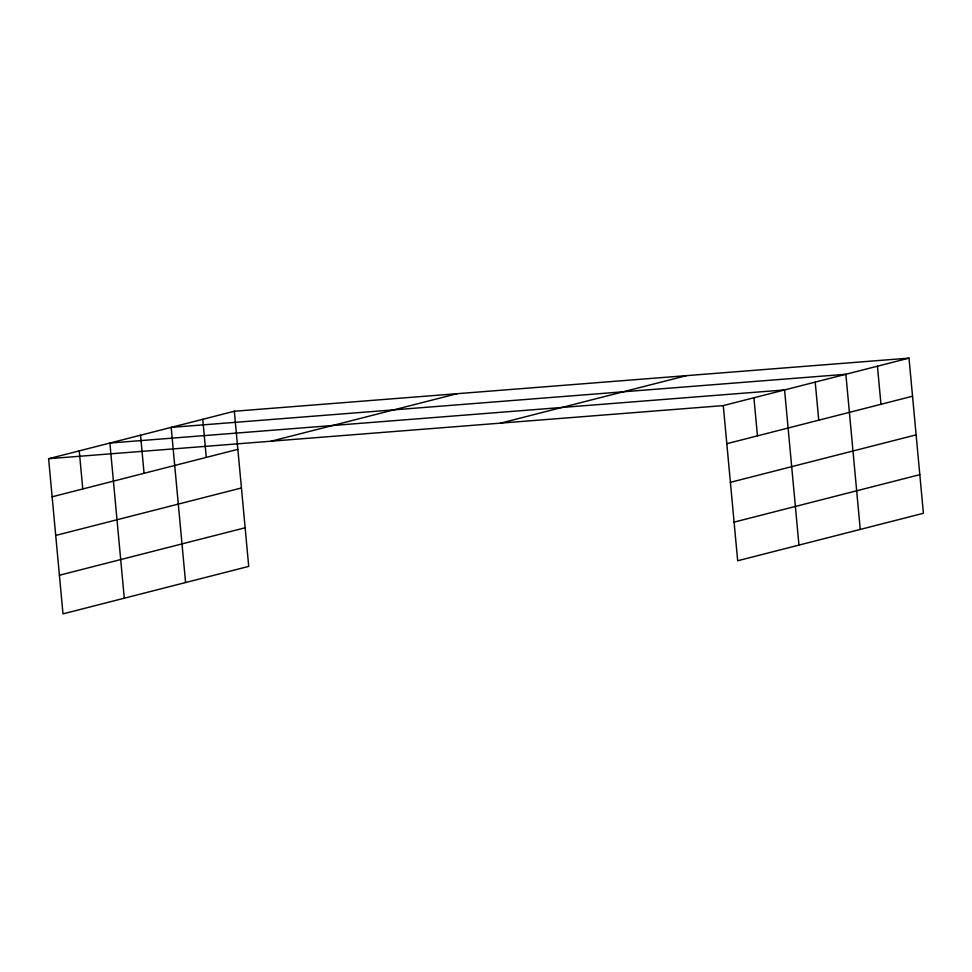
<?xml version="1.0" encoding="UTF-8"?>
<svg xmlns="http://www.w3.org/2000/svg" width="972" height="972" viewBox="0 0 972 972"><rect width="100%" height="100%" fill="white"/><g stroke="black" fill="none" stroke-linecap="round" stroke-linejoin="round"><path stroke-width="1.46" d="M234.325 411.241L248.723 566.397L62.998 613.867L48.6 458.711L234.325 411.241L909.002 358.133L923.4 513.289L737.675 560.759L723.277 405.603L909.002 358.133M52.136 496.801L237.861 449.331M271.249 441.179L456.974 393.721M55.72 535.426L241.445 487.968M500.641 423.124L686.366 375.666M59.413 575.23L245.138 527.772M726.813 443.694L912.538 396.224M730.397 482.331L916.122 434.861M734.091 522.122L919.816 474.664M48.6 458.711L723.277 405.603M877.437 366.201L880.972 404.291M860.256 529.436L845.859 374.269L171.181 427.376L185.579 582.532M815.216 382.105L818.752 420.196M798.96 545.098L784.574 389.942L109.885 443.038L124.282 598.205M753.92 397.767L757.455 435.857M202.759 419.309L206.283 457.399M140.539 435.213L144.063 473.303M79.242 450.874L82.778 488.965"/></g></svg>
